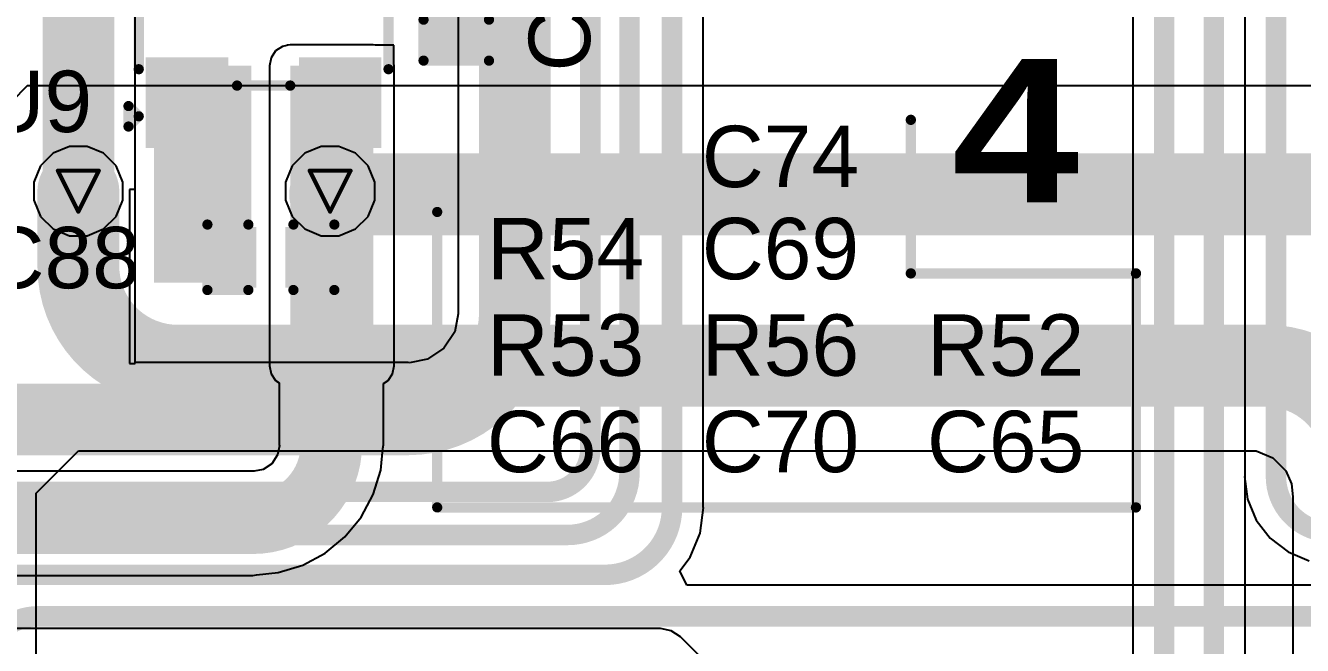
# Model space of a CAD drawing. Header units: inches. Extents: x 0 to 5359, y 0 to 5098.
# Drawn here: x 38.59 to 54.43, y 74.67 to 82.36 of the extents above; entities that cross this region are included whole.
import ezdxf

# ---------------------------------------------------------------- set-up
doc = ezdxf.new("R2010")
doc.units = ezdxf.units.IN
for name, color, linetype in [('Bottom Layer', 5, 'Continuous'), ('Drill Drawing', 1, 'Continuous'), ('Layer 1', 16, 'Continuous'), ('Layer 2', 76, 'Continuous'), ('Top Layer', 1, 'Continuous'), ('Top Overlay', 2, 'Continuous'), ('Top Paste', 8, 'Continuous'), ('Top Solder', 216, 'Continuous'), ('Via Holes', 16, 'Continuous')]:
    doc.layers.add(name, color=color, linetype=linetype)
doc.styles.add('Arial', font='', dxfattribs={"height": 0.2})
doc.styles.add('Arial Black_Bold', font='', dxfattribs={"height": 0.2})
doc.styles.get('Arial').set_extended_font_data('Arial')
doc.styles.get('Arial Black_Bold').set_extended_font_data('Arial Black', bold=True)

# ---------------------------------------------------------------- blocks, each defined once
blk = doc.blocks.new('SOT_23_59')
at = {"layer": 'Top Layer'}
for points in [[(-0.41, 1.46), (0.41, 1.46), (0.41, 0.54), (-0.41, 0.54)], [(-1.36, -0.54), (-0.54, -0.54), (-0.54, -1.46), (-1.36, -1.46)], [(0.54, -0.54), (1.36, -0.54), (1.36, -1.46), (0.54, -1.46)]]:
    blk.add_hatch(color=1, dxfattribs=at).paths.add_polyline_path(points)
at = {"layer": 'Top Paste'}
for points in [[(-0.41, 1.46), (0.41, 1.46), (0.41, 0.54), (-0.41, 0.54)], [(-1.36, -0.54), (-0.54, -0.54), (-0.54, -1.46), (-1.36, -1.46)], [(0.54, -0.54), (1.36, -0.54), (1.36, -1.46), (0.54, -1.46)]]:
    blk.add_hatch(color=8, dxfattribs=at).paths.add_polyline_path(points)
at = {"layer": 'Top Solder'}
for points in [[(-0.512, 1.562), (0.512, 1.562), (0.512, 0.438), (-0.512, 0.438)], [(-1.462, -0.438), (-0.438, -0.438), (-0.438, -1.562), (-1.462, -1.562)], [(0.438, -0.438), (1.462, -0.438), (1.462, -1.562), (0.438, -1.562)]]:
    blk.add_hatch(color=216, dxfattribs=at).paths.add_polyline_path(points)
at = {"layer": 'Top Overlay'}
for points in [[(-1.549, 0.813, 0.127, 0.127, 0), (-0.559, 0.813, 0.127, 0.127, 0)], [(-1.549, -0.584, 0.127, 0.127, 0), (-1.549, 0.813, 0.127, 0.127, 0)], [(0.559, 0.813, 0.127, 0.127, 0), (1.549, 0.813, 0.127, 0.127, 0)], [(1.549, -0.584, 0.127, 0.127, 0), (1.549, 0.813, 0.127, 0.127, 0)], [(-0.33, -0.787, 0.127, 0.127, 0), (0.33, -0.787, 0.127, 0.127, 0)], [(-1.676, -1.295, 0.127, 0.127, 0), (-1.676, -1.041, 0.127, 0.127, 0)], [(-1.676, -1.041, 0.127, 0.127, 0), (-1.549, -1.168, 0.127, 0.127, 0)], [(-1.676, -1.295, 0.127, 0.127, 0), (-1.549, -1.168, 0.127, 0.127, 0)]]:
    blk.add_lwpolyline(points, format="xyseb", dxfattribs=at)
for points in [[(-1.581, 0.813, 0.0635, 0.0635, 1), (-1.518, 0.813, 0.0635, 0.0635, 1)], [(-1.581, 0.813, 0.0635, 0.0635, 1), (-1.518, 0.813, 0.0635, 0.0635, 1)], [(-0.591, 0.813, 0.0635, 0.0635, 1), (-0.527, 0.813, 0.0635, 0.0635, 1)], [(0.527, 0.813, 0.0635, 0.0635, 1), (0.591, 0.813, 0.0635, 0.0635, 1)], [(1.518, 0.813, 0.0635, 0.0635, 1), (1.581, 0.813, 0.0635, 0.0635, 1)], [(1.518, 0.813, 0.0635, 0.0635, 1), (1.581, 0.813, 0.0635, 0.0635, 1)], [(-1.581, -0.584, 0.0635, 0.0635, 1), (-1.518, -0.584, 0.0635, 0.0635, 1)], [(1.518, -0.584, 0.0635, 0.0635, 1), (1.581, -0.584, 0.0635, 0.0635, 1)], [(-0.362, -0.787, 0.0635, 0.0635, 1), (-0.298, -0.787, 0.0635, 0.0635, 1)], [(0.298, -0.787, 0.0635, 0.0635, 1), (0.362, -0.787, 0.0635, 0.0635, 1)], [(-1.708, -1.041, 0.0635, 0.0635, 1), (-1.645, -1.041, 0.0635, 0.0635, 1)], [(-1.708, -1.041, 0.0635, 0.0635, 1), (-1.645, -1.041, 0.0635, 0.0635, 1)], [(-1.581, -1.168, 0.0635, 0.0635, 1), (-1.518, -1.168, 0.0635, 0.0635, 1)], [(-1.581, -1.168, 0.0635, 0.0635, 1), (-1.518, -1.168, 0.0635, 0.0635, 1)], [(-1.708, -1.295, 0.0635, 0.0635, 1), (-1.645, -1.295, 0.0635, 0.0635, 1)], [(-1.708, -1.295, 0.0635, 0.0635, 1), (-1.645, -1.295, 0.0635, 0.0635, 1)]]:
    blk.add_lwpolyline(points, format="xyseb", close=True, dxfattribs=at)
blk = doc.blocks.new('C___0402_301')
at = {"layer": 'Top Layer'}
for points in [[(-0.699, -0.318), (-0.699, 0.318), (-0.241, 0.318), (-0.241, -0.318)], [(0.241, -0.318), (0.241, 0.318), (0.699, 0.318), (0.699, -0.318)]]:
    blk.add_hatch(color=1, dxfattribs=at).paths.add_polyline_path(points)
at = {"layer": 'Top Paste'}
for points in [[(-0.699, -0.318), (-0.699, 0.318), (-0.241, 0.318), (-0.241, -0.318)], [(0.241, -0.318), (0.241, 0.318), (0.699, 0.318), (0.699, -0.318)]]:
    blk.add_hatch(color=8, dxfattribs=at).paths.add_polyline_path(points)
at = {"layer": 'Top Solder'}
for points in [[(-0.758, -0.377), (-0.758, 0.377), (-0.181, 0.377), (-0.181, -0.377)], [(0.181, -0.377), (0.181, 0.377), (0.758, 0.377), (0.758, -0.377)]]:
    blk.add_hatch(color=216, dxfattribs=at).paths.add_polyline_path(points)
at = {"layer": 'Top Overlay'}
for points in [[(-0.787, 0.406, 0.127, 0.127, 0), (-0.279, 0.406, 0.127, 0.127, 0)], [(-0.787, -0.406, 0.127, 0.127, 0), (-0.787, 0.406, 0.127, 0.127, 0)], [(0.279, 0.406, 0.127, 0.127, 0), (0.787, 0.406, 0.127, 0.127, 0)], [(0.787, -0.406, 0.127, 0.127, 0), (0.787, 0.406, 0.127, 0.127, 0)], [(-0.787, -0.406, 0.127, 0.127, 0), (-0.279, -0.406, 0.127, 0.127, 0)], [(0.279, -0.406, 0.127, 0.127, 0), (0.787, -0.406, 0.127, 0.127, 0)]]:
    blk.add_lwpolyline(points, format="xyseb", dxfattribs=at)
for points in [[(-0.819, 0.406, 0.0635, 0.0635, 1), (-0.756, 0.406, 0.0635, 0.0635, 1)], [(-0.819, 0.406, 0.0635, 0.0635, 1), (-0.756, 0.406, 0.0635, 0.0635, 1)], [(-0.311, 0.406, 0.0635, 0.0635, 1), (-0.248, 0.406, 0.0635, 0.0635, 1)], [(0.248, 0.406, 0.0635, 0.0635, 1), (0.311, 0.406, 0.0635, 0.0635, 1)], [(0.756, 0.406, 0.0635, 0.0635, 1), (0.819, 0.406, 0.0635, 0.0635, 1)], [(0.756, 0.406, 0.0635, 0.0635, 1), (0.819, 0.406, 0.0635, 0.0635, 1)], [(-0.819, -0.406, 0.0635, 0.0635, 1), (-0.756, -0.406, 0.0635, 0.0635, 1)], [(-0.819, -0.406, 0.0635, 0.0635, 1), (-0.756, -0.406, 0.0635, 0.0635, 1)], [(-0.311, -0.406, 0.0635, 0.0635, 1), (-0.248, -0.406, 0.0635, 0.0635, 1)], [(0.248, -0.406, 0.0635, 0.0635, 1), (0.311, -0.406, 0.0635, 0.0635, 1)], [(0.756, -0.406, 0.0635, 0.0635, 1), (0.819, -0.406, 0.0635, 0.0635, 1)], [(0.756, -0.406, 0.0635, 0.0635, 1), (0.819, -0.406, 0.0635, 0.0635, 1)]]:
    blk.add_lwpolyline(points, format="xyseb", close=True, dxfattribs=at)
blk = doc.blocks.new('C___0402_302')
at = {"layer": 'Top Layer'}
for points in [[(-0.699, -0.318), (-0.699, 0.318), (-0.241, 0.318), (-0.241, -0.318)], [(0.241, -0.318), (0.241, 0.318), (0.699, 0.318), (0.699, -0.318)]]:
    blk.add_hatch(color=1, dxfattribs=at).paths.add_polyline_path(points)
at = {"layer": 'Top Paste'}
for points in [[(-0.699, -0.318), (-0.699, 0.318), (-0.241, 0.318), (-0.241, -0.318)], [(0.241, -0.318), (0.241, 0.318), (0.699, 0.318), (0.699, -0.318)]]:
    blk.add_hatch(color=8, dxfattribs=at).paths.add_polyline_path(points)
at = {"layer": 'Top Solder'}
for points in [[(-0.758, -0.377), (-0.758, 0.377), (-0.181, 0.377), (-0.181, -0.377)], [(0.181, -0.377), (0.181, 0.377), (0.758, 0.377), (0.758, -0.377)]]:
    blk.add_hatch(color=216, dxfattribs=at).paths.add_polyline_path(points)
at = {"layer": 'Top Overlay'}
for points in [[(-0.787, 0.406, 0.127, 0.127, 0), (-0.279, 0.406, 0.127, 0.127, 0)], [(-0.787, 0.406, 0.127, 0.127, 0), (-0.787, -0.406, 0.127, 0.127, 0)], [(0.279, 0.406, 0.127, 0.127, 0), (0.787, 0.406, 0.127, 0.127, 0)], [(0.787, 0.406, 0.127, 0.127, 0), (0.787, -0.406, 0.127, 0.127, 0)], [(-0.787, -0.406, 0.127, 0.127, 0), (-0.279, -0.406, 0.127, 0.127, 0)], [(0.279, -0.406, 0.127, 0.127, 0), (0.787, -0.406, 0.127, 0.127, 0)]]:
    blk.add_lwpolyline(points, format="xyseb", dxfattribs=at)
for points in [[(-0.819, 0.406, 0.0635, 0.0635, 1), (-0.756, 0.406, 0.0635, 0.0635, 1)], [(-0.819, 0.406, 0.0635, 0.0635, 1), (-0.756, 0.406, 0.0635, 0.0635, 1)], [(-0.311, 0.406, 0.0635, 0.0635, 1), (-0.248, 0.406, 0.0635, 0.0635, 1)], [(0.248, 0.406, 0.0635, 0.0635, 1), (0.311, 0.406, 0.0635, 0.0635, 1)], [(0.756, 0.406, 0.0635, 0.0635, 1), (0.819, 0.406, 0.0635, 0.0635, 1)], [(0.756, 0.406, 0.0635, 0.0635, 1), (0.819, 0.406, 0.0635, 0.0635, 1)], [(-0.819, -0.406, 0.0635, 0.0635, 1), (-0.756, -0.406, 0.0635, 0.0635, 1)], [(-0.819, -0.406, 0.0635, 0.0635, 1), (-0.756, -0.406, 0.0635, 0.0635, 1)], [(-0.311, -0.406, 0.0635, 0.0635, 1), (-0.248, -0.406, 0.0635, 0.0635, 1)], [(0.248, -0.406, 0.0635, 0.0635, 1), (0.311, -0.406, 0.0635, 0.0635, 1)], [(0.756, -0.406, 0.0635, 0.0635, 1), (0.819, -0.406, 0.0635, 0.0635, 1)], [(0.756, -0.406, 0.0635, 0.0635, 1), (0.819, -0.406, 0.0635, 0.0635, 1)]]:
    blk.add_lwpolyline(points, format="xyseb", close=True, dxfattribs=at)

msp = doc.modelspace()

# ---------------------------------------------------------------- hatches: boundary and pattern name
at = {"layer": 'Bottom Layer'}
h = msp.add_hatch(color=5, dxfattribs=at)
edge = h.paths.add_edge_path()
edge.add_arc((39.243, 80.304), 0.3, 0, 360)
h = msp.add_hatch(color=5, dxfattribs=at)
edge = h.paths.add_edge_path()
edge.add_arc((42.367, 80.304), 0.3, 0, 360)
at = {"layer": 'Layer 1'}
h = msp.add_hatch(color=16, dxfattribs=at)
edge = h.paths.add_edge_path()
edge.add_arc((39.243, 80.304), 0.3, 0, 360)
h = msp.add_hatch(color=16, dxfattribs=at)
edge = h.paths.add_edge_path()
edge.add_arc((42.367, 80.304), 0.3, 0, 360)
at = {"layer": 'Layer 2'}
h = msp.add_hatch(color=76, dxfattribs=at)
edge = h.paths.add_edge_path()
edge.add_arc((39.243, 80.304), 0.3, 0, 360)
h = msp.add_hatch(color=76, dxfattribs=at)
edge = h.paths.add_edge_path()
edge.add_arc((42.367, 80.304), 0.3, 0, 360)
at = {"layer": 'Top Layer'}
for points in [[(40.182, 79.167), (41.391, 79.167), (41.391, 81.861), (40.182, 81.861)], [(41.873, 78.138), (42.902, 78.138), (42.902, 81.861), (41.873, 81.861)]]:
    msp.add_hatch(color=1, dxfattribs=at).paths.add_polyline_path(points)
h = msp.add_hatch(color=1, dxfattribs=at)
edge = h.paths.add_edge_path()
edge.add_arc((39.243, 80.304), 0.3, 0, 360)
h = msp.add_hatch(color=1, dxfattribs=at)
edge = h.paths.add_edge_path()
edge.add_arc((42.367, 80.304), 0.3, 0, 360)
at = {"layer": 'Via Holes'}
h = msp.add_hatch(color=7, dxfattribs=at)
edge = h.paths.add_edge_path()
edge.add_arc((39.243, 80.304), 0.15, 0, 360)
h = msp.add_hatch(color=7, dxfattribs=at)
edge = h.paths.add_edge_path()
edge.add_arc((42.367, 80.304), 0.15, 0, 360)

# ---------------------------------------------------------------- linework, layer by layer
at = {"layer": 'Bottom Layer'}
for p, q in [((39.948, 80.325), (39.948, 95.249)), ((43.955, 91.202), (43.955, 78.797)), ((46.997, 76.378), (46.997, 84.709)), ((53.714, 84.201), (53.714, 76.765)), ((42.257, 80.858), (42.053, 80.774)), ((42.477, 80.858), (42.257, 80.858)), ((42.681, 80.774), (42.477, 80.858)), ((42.053, 80.774), (41.898, 80.618)), ((42.837, 80.618), (42.681, 80.774)), ((41.898, 80.618), (41.813, 80.414)), ((42.921, 80.414), (42.837, 80.618)), ((39.948, 80.325), (39.878, 80.325)), ((39.878, 80.325), (39.878, 78.166)), ((39.948, 78.166), (39.948, 80.325)), ((39.948, 78.178), (39.948, 80.325)), ((41.813, 80.414), (41.813, 80.194)), ((42.921, 80.194), (42.921, 80.414)), ((41.813, 80.194), (41.898, 79.99)), ((42.837, 79.99), (42.921, 80.194)), ((41.898, 79.99), (42.053, 79.835)), ((42.681, 79.835), (42.837, 79.99)), ((42.053, 79.835), (42.257, 79.75)), ((42.257, 79.75), (42.477, 79.75)), ((42.477, 79.75), (42.681, 79.835)), ((43.957, 78.781), (43.913, 78.558)), ((43.955, 78.797), (43.957, 78.781)), ((43.913, 78.558), (43.777, 78.355)), ((43.777, 78.355), (43.574, 78.22)), ((39.878, 78.166), (39.948, 78.166)), ((43.335, 78.178), (39.948, 78.178)), ((43.351, 78.175), (43.335, 78.178)), ((43.574, 78.22), (43.351, 78.175)), ((53.714, 76.765), (53.712, 76.765)), ((53.712, 76.765), (53.749, 76.485)), ((46.959, 76.061), (47, 76.378)), ((47, 76.378), (46.997, 76.378)), ((53.749, 76.485), (53.857, 76.224)), ((53.857, 76.224), (54.029, 76)), ((46.836, 75.765), (46.959, 76.061)), ((54.029, 76), (54.253, 75.828)), ((46.706, 75.595), (46.836, 75.765)), ((54.253, 75.828), (54.514, 75.72)), ((46.794, 75.417), (46.706, 75.595)), ((76.971, 75.417), (46.794, 75.417))]:
    msp.add_line(p, q, dxfattribs=at)
for points in [[(39.243, 80.304, 0.889, 0.889, 0), (39.243, 95.249, 0.889, 0.889, 0)], [(44.659, 78.797, 0.889, 0.889, 0), (44.659, 92.392, 0.889, 0.889, 0)], [(45.595, 77.107, 0.254, 0.254, 0), (45.595, 85.465, 0.254, 0.254, 0)], [(46.081, 76.807, 0.254, 0.254, 0), (46.081, 85.074, 0.254, 0.254, 0)], [(46.609, 76.378, 0.254, 0.254, 0), (46.609, 84.709, 0.254, 0.254, 0)], [(54.102, 76.765, 0.254, 0.254, 0), (54.102, 84.201, 0.254, 0.254, 0)], [(44.659, 78.797, 0.889, 0.889, -0.414214), (43.335, 77.473, 0.889, 0.889, 0)], [(33, 77.473, 0.889, 0.889, 0), (43.335, 77.473, 0.889, 0.889, 0)], [(45.595, 77.107, 0.254, 0.254, -0.414214), (45.062, 76.573, 0.254, 0.254, 0)], [(46.081, 76.807, 0.254, 0.254, -0.414214), (45.313, 76.039, 0.254, 0.254, 0)], [(54.794, 76.073, 0.254, 0.254, -0.414214), (54.102, 76.765, 0.254, 0.254, 0)], [(22.925, 76.573, 0.254, 0.254, 0), (45.062, 76.573, 0.254, 0.254, 0)], [(46.609, 76.378, 0.254, 0.254, -0.414214), (45.775, 75.544, 0.254, 0.254, 0)], [(23.634, 76.039, 0.254, 0.254, 0), (45.313, 76.039, 0.254, 0.254, 0)], [(25.054, 75.544, 0.254, 0.254, 0), (45.775, 75.544, 0.254, 0.254, 0)], [(38.066, 74.358, 0.254, 0.254, -0.414214), (38.737, 75.029, 0.254, 0.254, 0)], [(38.737, 75.029, 0.254, 0.254, 0), (76.971, 75.029, 0.254, 0.254, 0)]]:
    msp.add_lwpolyline(points, format="xyseb", dxfattribs=at)
for points in [[(39.021, 80.304, 0.445, 0.445, 1), (39.465, 80.304, 0.445, 0.445, 1)], [(44.437, 78.797, 0.445, 0.445, 1), (44.882, 78.797, 0.445, 0.445, 1)], [(44.437, 78.797, 0.445, 0.445, 1), (44.882, 78.797, 0.445, 0.445, 1)], [(43.113, 77.473, 0.445, 0.445, 1), (43.557, 77.473, 0.445, 0.445, 1)], [(43.113, 77.473, 0.445, 0.445, 1), (43.557, 77.473, 0.445, 0.445, 1)], [(45.532, 77.107, 0.127, 0.127, 1), (45.659, 77.107, 0.127, 0.127, 1)], [(45.532, 77.107, 0.127, 0.127, 1), (45.659, 77.107, 0.127, 0.127, 1)], [(46.018, 76.807, 0.127, 0.127, 1), (46.145, 76.807, 0.127, 0.127, 1)], [(46.018, 76.807, 0.127, 0.127, 1), (46.145, 76.807, 0.127, 0.127, 1)], [(54.038, 76.765, 0.127, 0.127, 1), (54.165, 76.765, 0.127, 0.127, 1)], [(54.038, 76.765, 0.127, 0.127, 1), (54.165, 76.765, 0.127, 0.127, 1)], [(44.998, 76.573, 0.127, 0.127, 1), (45.125, 76.573, 0.127, 0.127, 1)], [(44.998, 76.573, 0.127, 0.127, 1), (45.125, 76.573, 0.127, 0.127, 1)], [(46.545, 76.378, 0.127, 0.127, 1), (46.672, 76.378, 0.127, 0.127, 1)], [(46.545, 76.378, 0.127, 0.127, 1), (46.672, 76.378, 0.127, 0.127, 1)], [(45.249, 76.039, 0.127, 0.127, 1), (45.376, 76.039, 0.127, 0.127, 1)], [(45.249, 76.039, 0.127, 0.127, 1), (45.376, 76.039, 0.127, 0.127, 1)], [(45.711, 75.544, 0.127, 0.127, 1), (45.838, 75.544, 0.127, 0.127, 1)], [(45.711, 75.544, 0.127, 0.127, 1), (45.838, 75.544, 0.127, 0.127, 1)], [(38.673, 75.029, 0.127, 0.127, 1), (38.8, 75.029, 0.127, 0.127, 1)], [(38.673, 75.029, 0.127, 0.127, 1), (38.8, 75.029, 0.127, 0.127, 1)]]:
    msp.add_lwpolyline(points, format="xyseb", close=True, dxfattribs=at)
at = {"layer": 'Drill Drawing'}
for points in [[(38.989, 80.558, 0.0508, 0.0508, 0), (39.497, 80.558, 0.0508, 0.0508, 0)], [(38.989, 80.558, 0.0508, 0.0508, 0), (39.243, 80.05, 0.0508, 0.0508, 0)], [(39.243, 80.05, 0.0508, 0.0508, 0), (39.497, 80.558, 0.0508, 0.0508, 0)], [(42.113, 80.558, 0.0508, 0.0508, 0), (42.621, 80.558, 0.0508, 0.0508, 0)], [(42.113, 80.558, 0.0508, 0.0508, 0), (42.367, 80.05, 0.0508, 0.0508, 0)], [(42.367, 80.05, 0.0508, 0.0508, 0), (42.621, 80.558, 0.0508, 0.0508, 0)]]:
    msp.add_lwpolyline(points, format="xyseb", dxfattribs=at)
for points in [[(38.976, 80.558, 0.0254, 0.0254, 1), (39.002, 80.558, 0.0254, 0.0254, 1)], [(38.976, 80.558, 0.0254, 0.0254, 1), (39.002, 80.558, 0.0254, 0.0254, 1)], [(39.484, 80.558, 0.0254, 0.0254, 1), (39.51, 80.558, 0.0254, 0.0254, 1)], [(39.484, 80.558, 0.0254, 0.0254, 1), (39.51, 80.558, 0.0254, 0.0254, 1)], [(42.1, 80.558, 0.0254, 0.0254, 1), (42.126, 80.558, 0.0254, 0.0254, 1)], [(42.1, 80.558, 0.0254, 0.0254, 1), (42.126, 80.558, 0.0254, 0.0254, 1)], [(42.608, 80.558, 0.0254, 0.0254, 1), (42.634, 80.558, 0.0254, 0.0254, 1)], [(42.608, 80.558, 0.0254, 0.0254, 1), (42.634, 80.558, 0.0254, 0.0254, 1)], [(39.23, 80.05, 0.0254, 0.0254, 1), (39.256, 80.05, 0.0254, 0.0254, 1)], [(39.23, 80.05, 0.0254, 0.0254, 1), (39.256, 80.05, 0.0254, 0.0254, 1)], [(42.354, 80.05, 0.0254, 0.0254, 1), (42.38, 80.05, 0.0254, 0.0254, 1)], [(42.354, 80.05, 0.0254, 0.0254, 1), (42.38, 80.05, 0.0254, 0.0254, 1)]]:
    msp.add_lwpolyline(points, format="xyseb", close=True, dxfattribs=at)
at = {"layer": 'Layer 1'}
for p, q in [((39.133, 80.858), (38.929, 80.774)), ((39.353, 80.858), (39.133, 80.858)), ((39.557, 80.774), (39.353, 80.858)), ((42.257, 80.858), (42.053, 80.774)), ((42.477, 80.858), (42.257, 80.858)), ((42.681, 80.774), (42.477, 80.858)), ((38.929, 80.774), (38.773, 80.618)), ((39.713, 80.618), (39.557, 80.774)), ((42.053, 80.774), (41.898, 80.618)), ((42.837, 80.618), (42.681, 80.774)), ((38.773, 80.618), (38.689, 80.414)), ((39.797, 80.414), (39.713, 80.618)), ((41.898, 80.618), (41.813, 80.414)), ((42.921, 80.414), (42.837, 80.618)), ((38.689, 80.414), (38.689, 80.194)), ((39.797, 80.194), (39.797, 80.414)), ((41.813, 80.414), (41.813, 80.194)), ((42.921, 80.194), (42.921, 80.414)), ((38.689, 80.194), (38.773, 79.99)), ((39.713, 79.99), (39.797, 80.194)), ((41.813, 80.194), (41.898, 79.99)), ((42.837, 79.99), (42.921, 80.194)), ((38.773, 79.99), (38.929, 79.835)), ((39.557, 79.835), (39.713, 79.99)), ((41.898, 79.99), (42.053, 79.835)), ((42.681, 79.835), (42.837, 79.99)), ((38.929, 79.835), (39.133, 79.75)), ((39.133, 79.75), (39.353, 79.75)), ((39.353, 79.75), (39.557, 79.835)), ((42.053, 79.835), (42.257, 79.75)), ((42.257, 79.75), (42.477, 79.75)), ((42.477, 79.75), (42.681, 79.835))]:
    msp.add_line(p, q, dxfattribs=at)
at = {"layer": 'Layer 2'}
for p, q in [((38.608, 81.61), (37.846, 80.848)), ((58.423, 81.61), (38.608, 81.61)), ((38.718, 76.557), (39.243, 77.082)), ((39.243, 77.082), (53.742, 77.082)), ((53.742, 77.082), (53.855, 77.082)), ((53.855, 77.082), (54.065, 76.995)), ((54.065, 76.995), (54.226, 76.834)), ((54.226, 76.834), (54.293, 76.674)), ((38.718, 51.067), (38.718, 76.557)), ((54.293, 76.674), (54.313, 76.511)), ((54.313, 76.511), (54.313, 76.51)), ((54.313, 76.51), (54.313, 76.51)), ((54.313, 76.51), (54.313, 76.51)), ((54.313, 76.51), (54.313, 71.309))]:
    msp.add_line(p, q, dxfattribs=at)
for points in [[(39.243, 79.372, 1.016, 1.016, 0), (39.243, 80.304, 1.016, 1.016, 0)], [(42.367, 80.264, 1.016, 1.016, 0), (56.388, 80.264, 1.016, 1.016, 0)], [(40.477, 78.138, 1.016, 1.016, -0.414214), (39.243, 79.372, 1.016, 1.016, 0)], [(40.477, 78.138, 1.016, 1.016, 0), (53.982, 78.138, 1.016, 1.016, 0)], [(53.982, 78.138, 1.016, 1.016, -0.414214), (55.2, 76.92, 1.016, 1.016, 0)]]:
    msp.add_lwpolyline(points, format="xyseb", dxfattribs=at)
for points in [[(38.989, 80.304, 0.508, 0.508, 1), (39.497, 80.304, 0.508, 0.508, 1)], [(42.113, 80.264, 0.508, 0.508, 1), (42.621, 80.264, 0.508, 0.508, 1)], [(38.989, 79.372, 0.508, 0.508, 1), (39.497, 79.372, 0.508, 0.508, 1)], [(38.989, 79.372, 0.508, 0.508, 1), (39.497, 79.372, 0.508, 0.508, 1)], [(40.223, 78.138, 0.508, 0.508, 1), (40.731, 78.138, 0.508, 0.508, 1)], [(40.223, 78.138, 0.508, 0.508, 1), (40.731, 78.138, 0.508, 0.508, 1)], [(53.728, 78.138, 0.508, 0.508, 1), (54.236, 78.138, 0.508, 0.508, 1)], [(53.728, 78.138, 0.508, 0.508, 1), (54.236, 78.138, 0.508, 0.508, 1)]]:
    msp.add_lwpolyline(points, format="xyseb", close=True, dxfattribs=at)
at = {"layer": 'Top Layer'}
for p, q in [((53.719, 72.782), (53.719, 88.409)), ((52.325, 86.005), (52.325, 72.082)), ((41.774, 82.1), (41.69, 82.044)), ((41.828, 82.111), (41.774, 82.1)), ((41.848, 82.115), (41.828, 82.115)), ((41.828, 82.115), (41.828, 82.111)), ((41.873, 82.12), (41.848, 82.115)), ((42.902, 82.12), (41.873, 82.12)), ((42.927, 82.115), (42.902, 82.12)), ((43.156, 82.115), (42.927, 82.115)), ((43.156, 81.886), (43.156, 82.115)), ((41.634, 81.96), (41.614, 81.861)), ((41.69, 82.044), (41.634, 81.96)), ((41.614, 81.861), (41.614, 78.138)), ((43.161, 81.861), (43.156, 81.886)), ((43.161, 78.138), (43.161, 81.861)), ((39.133, 80.858), (38.929, 80.774)), ((39.353, 80.858), (39.133, 80.858)), ((39.557, 80.774), (39.353, 80.858)), ((38.929, 80.774), (38.773, 80.618)), ((39.713, 80.618), (39.557, 80.774)), ((38.773, 80.618), (38.689, 80.414)), ((39.797, 80.414), (39.713, 80.618)), ((38.689, 80.414), (38.689, 80.194)), ((39.797, 80.194), (39.797, 80.414)), ((38.689, 80.194), (38.773, 79.99)), ((39.713, 79.99), (39.797, 80.194)), ((38.773, 79.99), (38.929, 79.835)), ((39.557, 79.835), (39.713, 79.99)), ((38.929, 79.835), (39.133, 79.75)), ((39.133, 79.75), (39.353, 79.75)), ((39.353, 79.75), (39.557, 79.835)), ((41.614, 78.138), (41.634, 78.039)), ((43.141, 78.039), (43.161, 78.138)), ((41.634, 78.039), (41.69, 77.955)), ((41.69, 77.955), (41.735, 77.925)), ((43.03, 77.918), (43.085, 77.955)), ((43.085, 77.955), (43.141, 78.039)), ((41.735, 77.925), (41.735, 77.159)), ((43.03, 77.159), (43.03, 77.918)), ((41.735, 77.159), (41.738, 77.144)), ((43.02, 77.113), (43.03, 77.159)), ((41.716, 77.032), (41.643, 76.923)), ((41.738, 77.144), (41.716, 77.032)), ((42.994, 76.844), (43.02, 77.113)), ((41.535, 76.851), (41.423, 76.829)), ((41.643, 76.923), (41.535, 76.851)), ((42.902, 76.54), (42.994, 76.844)), ((41.408, 76.832), (33.503, 76.832)), ((41.423, 76.829), (41.408, 76.832)), ((42.752, 76.261), (42.902, 76.54)), ((42.551, 76.015), (42.752, 76.261)), ((42.306, 75.814), (42.551, 76.015)), ((42.027, 75.665), (42.306, 75.814)), ((41.454, 75.546), (41.723, 75.573)), ((41.723, 75.573), (42.027, 75.665)), ((31.864, 75.537), (41.408, 75.537)), ((41.408, 75.537), (41.454, 75.546)), ((46.466, 74.877), (14.327, 74.877)), ((46.599, 74.851), (46.466, 74.877)), ((46.713, 74.775), (46.599, 74.851)), ((49.256, 72.232), (46.713, 74.775))]:
    msp.add_line(p, q, dxfattribs=at)
for points in [[(53.331, 72.387, 0.254, 0.254, 0), (53.331, 88.409, 0.254, 0.254, 0)], [(52.714, 71.687, 0.254, 0.254, 0), (52.714, 87.902, 0.254, 0.254, 0)], [(42.382, 77.159, 0.762, 0.762, 0), (42.382, 78.636, 0.762, 0.762, 0)], [(42.382, 77.159, 0.762, 0.762, -0.414214), (41.408, 76.184, 0.762, 0.762, 0)], [(31.864, 76.184, 0.762, 0.762, 0), (41.408, 76.184, 0.762, 0.762, 0)]]:
    msp.add_lwpolyline(points, format="xyseb", dxfattribs=at)
for points in [[(42.192, 78.636, 0.381, 0.381, 1), (42.573, 78.636, 0.381, 0.381, 1)], [(42.192, 77.159, 0.381, 0.381, 1), (42.573, 77.159, 0.381, 0.381, 1)], [(42.192, 77.159, 0.381, 0.381, 1), (42.573, 77.159, 0.381, 0.381, 1)], [(41.217, 76.184, 0.381, 0.381, 1), (41.598, 76.184, 0.381, 0.381, 1)], [(41.217, 76.184, 0.381, 0.381, 1), (41.598, 76.184, 0.381, 0.381, 1)]]:
    msp.add_lwpolyline(points, format="xyseb", close=True, dxfattribs=at)
at = {"layer": 'Top Overlay'}
for points in [[(49.572, 79.284, 0.127, 0.127, 0), (49.572, 81.189, 0.127, 0.127, 0)], [(43.695, 76.381, 0.127, 0.127, 0), (43.695, 80.046, 0.127, 0.127, 0)], [(49.572, 79.284, 0.127, 0.127, 0), (52.365, 79.284, 0.127, 0.127, 0)], [(52.365, 76.381, 0.127, 0.127, 0), (52.365, 79.284, 0.127, 0.127, 0)], [(43.695, 76.381, 0.127, 0.127, 0), (52.365, 76.381, 0.127, 0.127, 0)]]:
    msp.add_lwpolyline(points, format="xyseb", dxfattribs=at)
for points in [[(49.54, 81.189, 0.0635, 0.0635, 1), (49.604, 81.189, 0.0635, 0.0635, 1)], [(43.664, 80.046, 0.0635, 0.0635, 1), (43.727, 80.046, 0.0635, 0.0635, 1)], [(49.54, 79.284, 0.0635, 0.0635, 1), (49.604, 79.284, 0.0635, 0.0635, 1)], [(49.54, 79.284, 0.0635, 0.0635, 1), (49.604, 79.284, 0.0635, 0.0635, 1)], [(52.333, 79.284, 0.0635, 0.0635, 1), (52.397, 79.284, 0.0635, 0.0635, 1)], [(52.333, 79.284, 0.0635, 0.0635, 1), (52.397, 79.284, 0.0635, 0.0635, 1)], [(43.664, 76.381, 0.0635, 0.0635, 1), (43.727, 76.381, 0.0635, 0.0635, 1)], [(43.664, 76.381, 0.0635, 0.0635, 1), (43.727, 76.381, 0.0635, 0.0635, 1)], [(52.333, 76.381, 0.0635, 0.0635, 1), (52.397, 76.381, 0.0635, 0.0635, 1)], [(52.333, 76.381, 0.0635, 0.0635, 1), (52.397, 76.381, 0.0635, 0.0635, 1)]]:
    msp.add_lwpolyline(points, format="xyseb", close=True, dxfattribs=at)

# ---------------------------------------------------------------- block references
for name, p in [('SOT_23_59', (41.542, 82.401)), ('C___0402_301', (41.632, 79.484))]:
    msp.add_blockref(name, p)
at = {"rotation": 90}
msp.add_blockref('C___0402_302', (43.932, 82.711), dxfattribs=at)

# ---------------------------------------------------------------- texts
at = {"layer": 'Top Overlay', "style": 'Arial'}
msp.add_text('C87', height=0.762, rotation=90, dxfattribs=at).set_placement((45.593, 81.788))
at = {"layer": 'Top Overlay'}
for s, height, style, p in [('4', 1.778, 'Arial Black_Bold', (50.081, 80.165)), ('U9', 0.762, 'Arial', (38.054, 81.037)), ('C74', 0.762, 'Arial', (46.978, 80.354)), ('C88', 0.762, 'Arial', (38.054, 79.099)), ('R54', 0.762, 'Arial', (44.311, 79.211)), ('C69', 0.762, 'Arial', (46.978, 79.211)), ('R53', 0.762, 'Arial', (44.311, 78.014)), ('R56', 0.762, 'Arial', (46.978, 78.014)), ('R52', 0.762, 'Arial', (49.772, 78.014)), ('C66', 0.762, 'Arial', (44.311, 76.818)), ('C70', 0.762, 'Arial', (46.978, 76.818)), ('C65', 0.762, 'Arial', (49.772, 76.818))]:
    msp.add_text(s, height=height, dxfattribs=dict(at, style=style)).set_placement(p)

doc.saveas('drawing.dxf')
